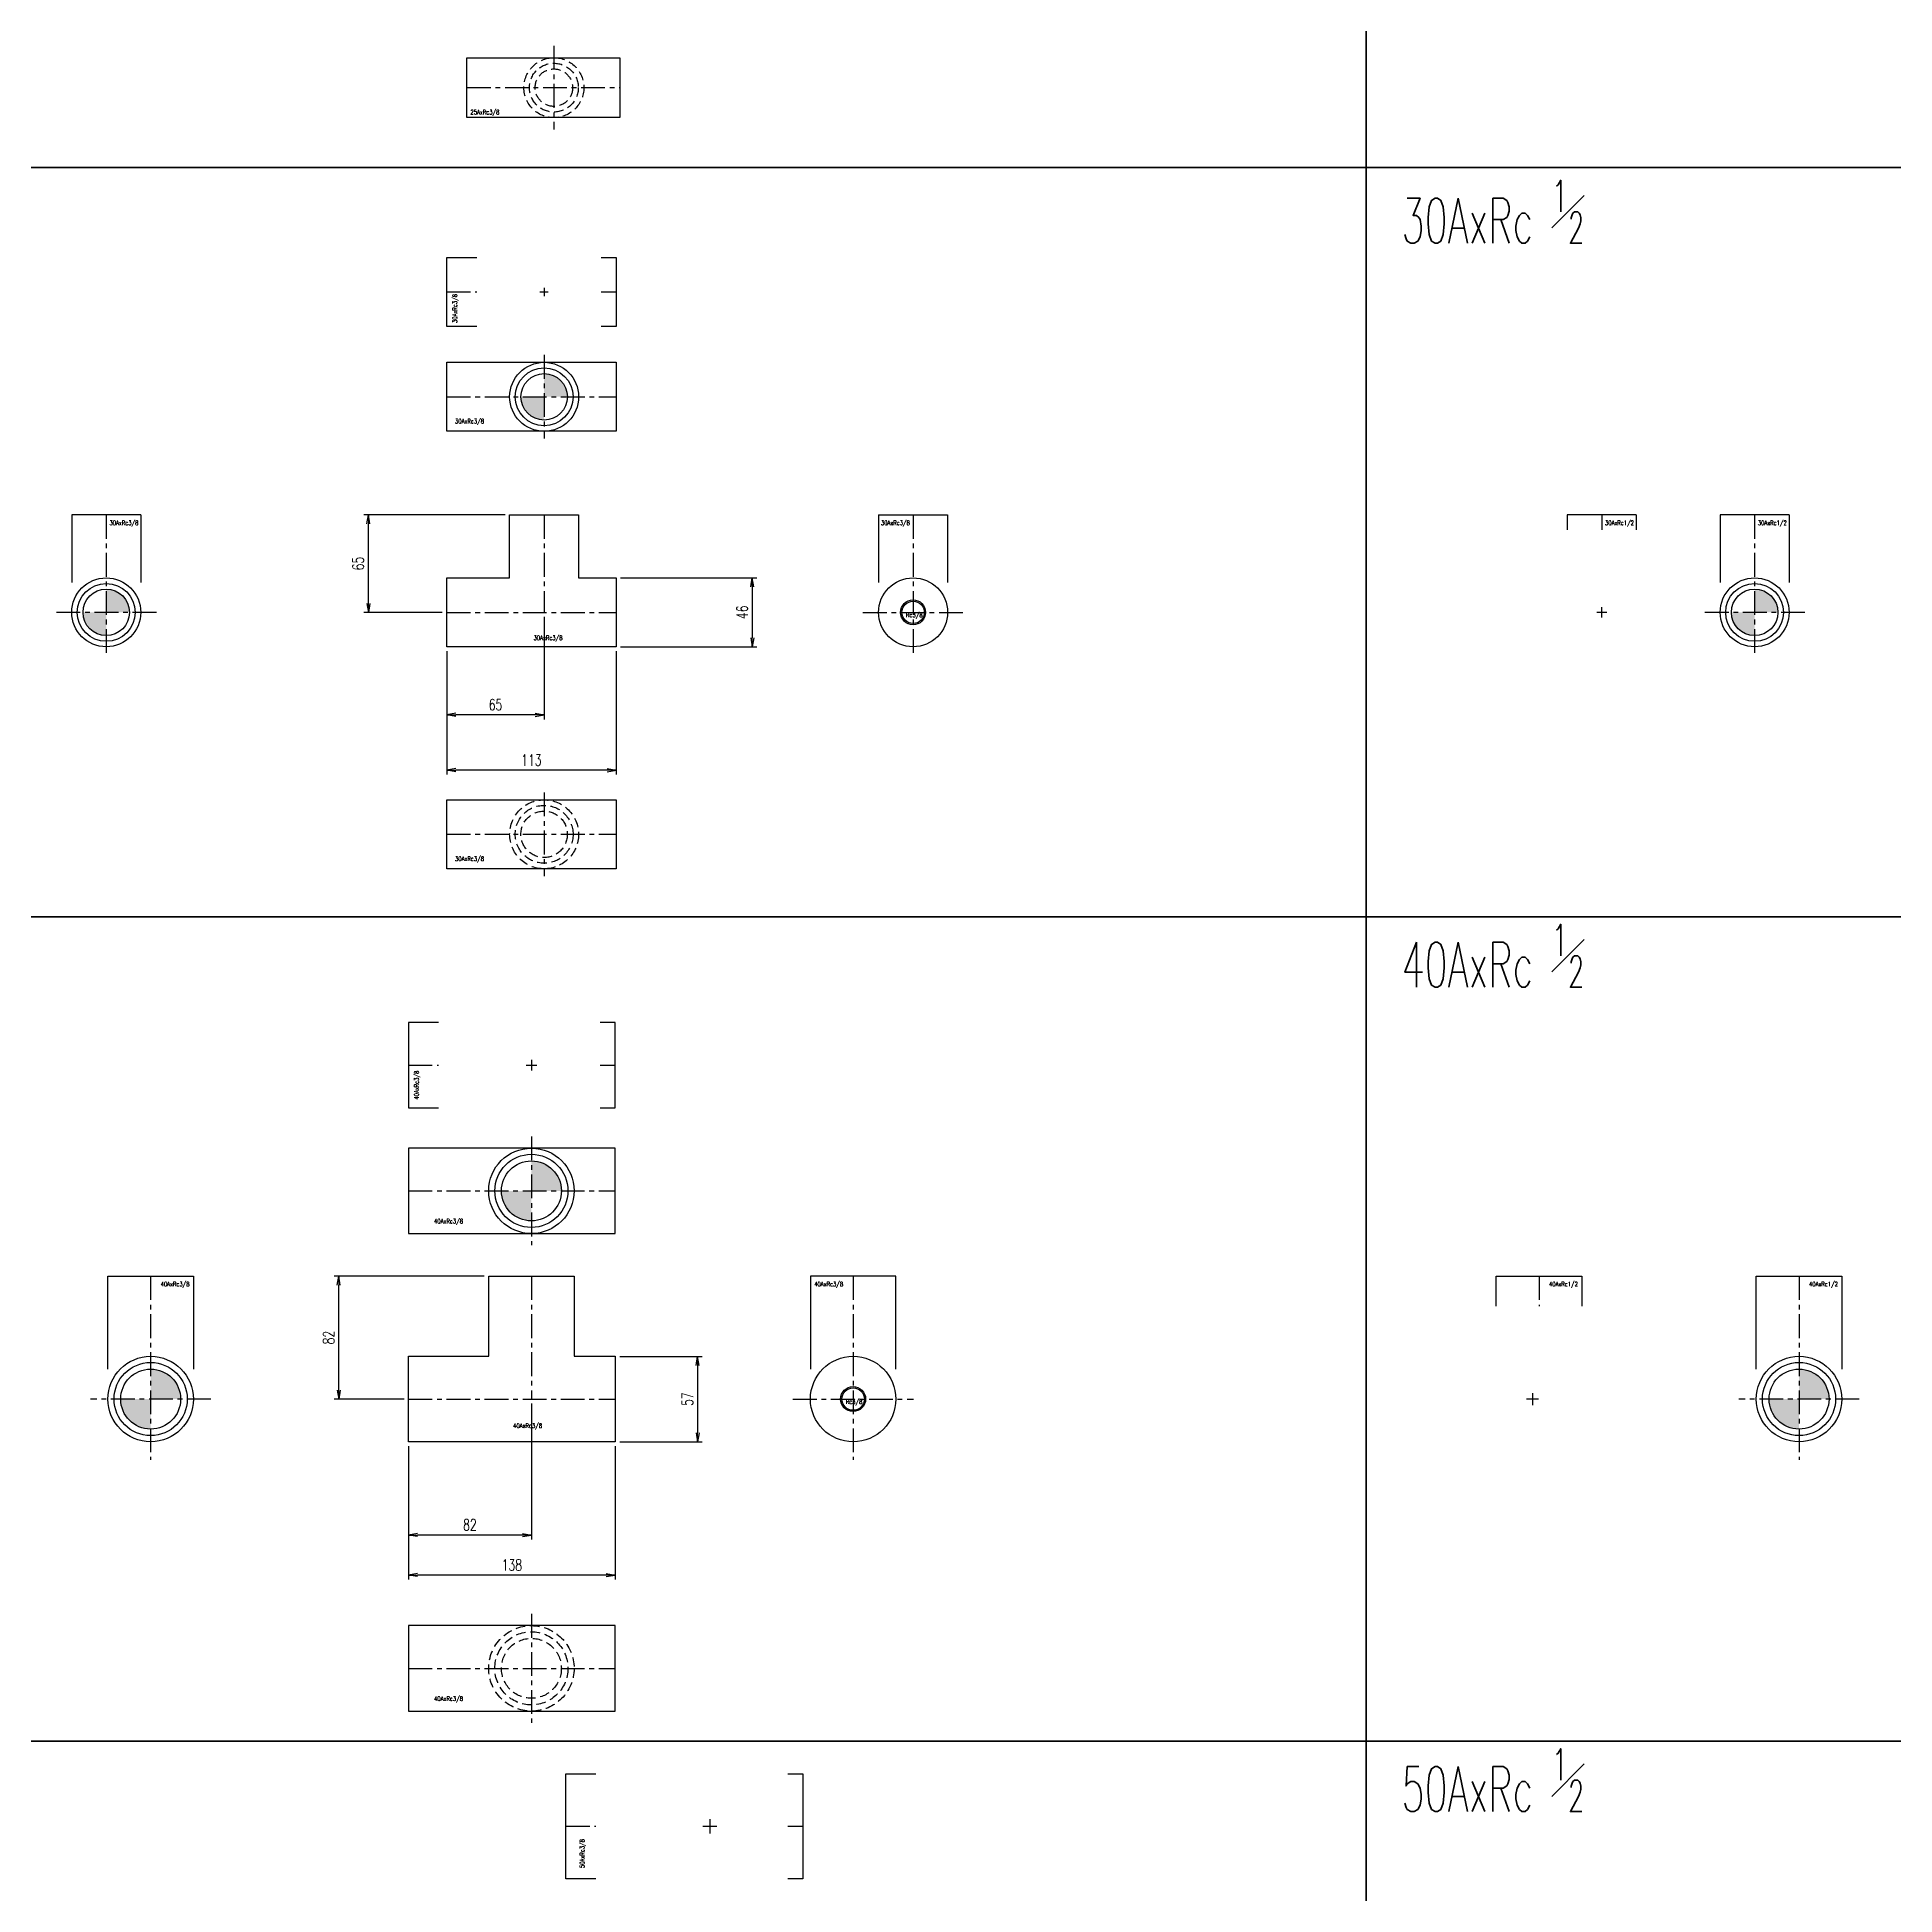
# Model space of a CAD drawing. Header units: millimetres. Extents: x 1711 to 90196, y -23291 to 8516.
# Drawn here: x 62978 to 64218, y -555 to 685 of the extents above; entities that cross this region are included whole.
import ezdxf
from ezdxf.enums import TextEntityAlignment as Align

# ---------------------------------------------------------------- set-up
doc = ezdxf.new("R2010")
doc.units = ezdxf.units.MM
doc.header["$PDMODE"] = 35
doc.linetypes.add('CENTER', pattern=[50.8, 31.75, -6.35, 6.35, -6.35])
doc.linetypes.add('HIDDEN', pattern=[9.525, 6.35, -3.175])
doc.layers.add('line', color=153, linetype='Continuous', lineweight=50)
for name, color, linetype in [('寸法', 2, 'Continuous'), ('配管-CVP', 4, 'Continuous'), ('＃配管（PVC)', 21, 'Continuous')]:
    doc.layers.add(name, color=color, linetype=linetype)
doc.styles.add('kpk', font='romans.shx', dxfattribs={"width": 0.7, "bigfont": 'extfont2.shx'})
doc.styles.get("Standard").update_dxf_attribs({"font": 'romans.shx', "bigfont": 'extfont.shx'})
doc.dimstyles.new('KPK-3', dxfattribs={"dimscale": 3, "dimtxt": 2.5, "dimasz": 2, "dimexe": 1, "dimexo": 1, "dimgap": 1, "dimtad": 3, "dimdec": 1, "dimdsep": 46, "dimtxsty": 'kpk', "dimblk": 'OPEN', "dimcen": 2.5, "dimclrd": 2, "dimclre": 2, "dimclrt": 4, "dimadec": 1, "dimazin": 2, "dimtfac": 1, "dimtdec": 1, "dimtmove": 0, "dimatfit": 2, "dimldrblk": 'OPEN', "dimfxl": 0, "dimlwd": -1, "dimlwe": -1, "dimarcsym": 0})

# ---------------------------------------------------------------- blocks, each defined once
blk = doc.blocks.new('A$Cb0ec0105')
at = {"layer": 'line'}
blk.add_line((10381.8, -100), (10381.8, -9662.3), dxfattribs=at)
for points in [[(0, -1010), (2414, -1010), (3514, -1010), (4614, -1010), (5714, -1010), (6814, -1010), (7914, -1010), (7974, -1010), (9074, -1010), (10174, -1010), (11274, -1010), (12374, -1010), (13681.8, -1010)], [(0, -1510), (2414, -1510), (3514, -1510), (4614, -1510), (5714, -1510), (6814, -1510), (7914, -1510), (7974, -1510), (9074, -1510), (10174, -1510), (11274, -1510), (12374, -1510), (13681.8, -1510)], [(0, -2060), (2414, -2060), (3514, -2060), (4614, -2060), (5714, -2060), (6814, -2060), (7914, -2060), (7974, -2060), (9074, -2060), (10174, -2060), (11274, -2060), (12374, -2060), (13681.8, -2060)]]:
    blk.add_lwpolyline(points, dxfattribs=at)
at = {"layer": 'line', "char_height": 30, "attachment_point": 4}
for s, insert in [('{\\W0.6;30AxRc \\H0.7x;\\S1#2;}', (10405.4, -1039.5)), ('{\\W0.6;40AxRc \\H0.7x;\\S1#2;}', (10405.4, -1535.9)), ('{\\W0.6;50AxRc \\H0.7x;\\S1#2;}', (10405.4, -2085.9))]:
    blk.add_mtext(s, dxfattribs=dict(at, insert=insert))
blk = doc.blocks.new('_Open')
at = {"color": 0, "linetype": 'ByBlock', "lineweight": -2}
for p, q in [((-1, 0.17), (0, 0)), ((-1, -0.17), (0, 0)), ((0, 0), (-1, 0))]:
    blk.add_line(p, q, dxfattribs=at)
blk = doc.blocks.new('*D2493')
at = {"layer": 'Defpoints', "color": 0, "transparency": 16777216}
for p in [(63251.2, 277.8), (63364.2, 277.8), (63251.2, 195.5)]:
    blk.add_point(p, dxfattribs=at)
at = {"layer": '寸法', "color": 2, "transparency": 16777216}
for p, q in [((63251.2, 274.8), (63251.2, 192.5)), ((63364.2, 274.8), (63364.2, 192.5)), ((63358.2, 195.5), (63257.2, 195.5))]:
    blk.add_line(p, q, dxfattribs=at)
at = {"layer": '寸法', "color": 2, "transparency": 16777216, "xscale": 6, "yscale": 6, "zscale": 6, "rotation": 180}
blk.add_blockref('_Open', (63251.2, 195.5), dxfattribs=at)
at = {"layer": '寸法', "color": 2, "transparency": 16777216, "xscale": 6, "yscale": 6, "zscale": 6}
blk.add_blockref('_Open', (63364.2, 195.5), dxfattribs=at)
at = {"layer": '寸法', "color": 4, "transparency": 16777216, "insert": (63307.7, 202.2), "char_height": 7.5, "attachment_point": 5, "style": 'kpk', "bg_fill": 3, "box_fill_scale": 1.1, "bg_fill_color": 256, "bg_fill_true_color": 13158600, "bg_fill_transparency": 0}
blk.add_mtext('113', dxfattribs=at)
blk = doc.blocks.new('*D2494')
at = {"layer": 'Defpoints', "color": 0, "transparency": 16777216}
for p in [(63316.2, 300.8), (63251.2, 277.8), (63251.2, 232.4)]:
    blk.add_point(p, dxfattribs=at)
at = {"layer": '寸法', "color": 2, "transparency": 16777216}
for p, q in [((63316.2, 297.8), (63316.2, 229.4)), ((63251.2, 274.8), (63251.2, 229.4)), ((63310.2, 232.4), (63257.2, 232.4))]:
    blk.add_line(p, q, dxfattribs=at)
at = {"layer": '寸法', "color": 2, "transparency": 16777216, "xscale": 6, "yscale": 6, "zscale": 6, "rotation": 180}
blk.add_blockref('_Open', (63251.2, 232.4), dxfattribs=at)
at = {"layer": '寸法', "color": 2, "transparency": 16777216, "xscale": 6, "yscale": 6, "zscale": 6}
blk.add_blockref('_Open', (63316.2, 232.4), dxfattribs=at)
at = {"layer": '寸法', "color": 4, "transparency": 16777216, "insert": (63283.7, 239.2), "char_height": 7.5, "attachment_point": 5, "style": 'kpk', "bg_fill": 3, "box_fill_scale": 1.1, "bg_fill_color": 256, "bg_fill_true_color": 13158600, "bg_fill_transparency": 0}
blk.add_mtext('65', dxfattribs=at)
blk = doc.blocks.new('*D2495')
at = {"layer": 'Defpoints', "color": 0, "transparency": 16777216}
for p in [(63198.9, 365.8), (63293.2, 365.8), (63251.2, 300.8)]:
    blk.add_point(p, dxfattribs=at)
at = {"layer": '寸法', "color": 2, "transparency": 16777216}
for p, q in [((63290.2, 365.8), (63195.9, 365.8)), ((63198.9, 306.8), (63198.9, 359.8)), ((63248.2, 300.8), (63195.9, 300.8))]:
    blk.add_line(p, q, dxfattribs=at)
at = {"layer": '寸法', "color": 2, "transparency": 16777216, "xscale": 6, "yscale": 6, "zscale": 6}
for p, rotation in [((63198.9, 365.8), 90), ((63198.9, 300.8), 270)]:
    blk.add_blockref('_Open', p, dxfattribs=dict(at, rotation=rotation))
at = {"layer": '寸法', "color": 4, "transparency": 16777216, "insert": (63192.1, 333.3), "char_height": 7.5, "attachment_point": 5, "rotation": 90, "style": 'kpk', "bg_fill": 3, "box_fill_scale": 1.1, "bg_fill_color": 256, "bg_fill_true_color": 13158600, "bg_fill_transparency": 0}
blk.add_mtext('65', dxfattribs=at)
blk = doc.blocks.new('*D2496')
at = {"layer": 'Defpoints', "color": 0, "transparency": 16777216}
for p in [(63364.2, 323.8), (63364.2, 277.8), (63455.1, 277.8)]:
    blk.add_point(p, dxfattribs=at)
at = {"layer": '寸法', "color": 2, "transparency": 16777216}
for p, q in [((63367.2, 323.8), (63458.1, 323.8)), ((63455.1, 317.8), (63455.1, 283.8)), ((63367.2, 277.8), (63458.1, 277.8))]:
    blk.add_line(p, q, dxfattribs=at)
at = {"layer": '寸法', "color": 2, "transparency": 16777216, "xscale": 6, "yscale": 6, "zscale": 6}
for p, rotation in [((63455.1, 323.8), 90), ((63455.1, 277.8), 270)]:
    blk.add_blockref('_Open', p, dxfattribs=dict(at, rotation=rotation))
at = {"layer": '寸法', "color": 4, "transparency": 16777216, "insert": (63448.4, 300.8), "char_height": 7.5, "attachment_point": 5, "rotation": 90, "style": 'kpk', "bg_fill": 3, "box_fill_scale": 1.1, "bg_fill_color": 256, "bg_fill_true_color": 13158600, "bg_fill_transparency": 0}
blk.add_mtext('46', dxfattribs=at)
blk = doc.blocks.new('*D2497')
at = {"layer": 'Defpoints', "color": 0, "transparency": 16777216}
for p in [(63179.1, -142.1), (63279.2, -142.1), (63225.7, -224.1)]:
    blk.add_point(p, dxfattribs=at)
at = {"layer": '寸法', "color": 2, "transparency": 16777216}
for p, q in [((63276.2, -142.1), (63176.1, -142.1)), ((63179.1, -218.1), (63179.1, -148.1)), ((63222.7, -224.1), (63176.1, -224.1))]:
    blk.add_line(p, q, dxfattribs=at)
at = {"layer": '寸法', "color": 2, "transparency": 16777216, "xscale": 6, "yscale": 6, "zscale": 6}
for p, rotation in [((63179.1, -142.1), 90), ((63179.1, -224.1), 270)]:
    blk.add_blockref('_Open', p, dxfattribs=dict(at, rotation=rotation))
at = {"layer": '寸法', "color": 4, "transparency": 16777216, "insert": (63172.4, -183.1), "char_height": 7.5, "attachment_point": 5, "rotation": 90, "style": 'kpk', "bg_fill": 3, "box_fill_scale": 1.1, "bg_fill_color": 256, "bg_fill_true_color": 13158600, "bg_fill_transparency": 0}
blk.add_mtext('82', dxfattribs=at)
blk = doc.blocks.new('*D2498')
at = {"layer": 'Defpoints', "color": 0, "transparency": 16777216}
for p in [(63307.7, -224.1), (63225.7, -252.6), (63225.7, -314.8)]:
    blk.add_point(p, dxfattribs=at)
at = {"layer": '寸法', "color": 2, "transparency": 16777216}
for p, q in [((63307.7, -227.1), (63307.7, -317.8)), ((63225.7, -255.6), (63225.7, -317.8)), ((63301.7, -314.8), (63231.7, -314.8))]:
    blk.add_line(p, q, dxfattribs=at)
at = {"layer": '寸法', "color": 2, "transparency": 16777216, "xscale": 6, "yscale": 6, "zscale": 6, "rotation": 180}
blk.add_blockref('_Open', (63225.7, -314.8), dxfattribs=at)
at = {"layer": '寸法', "color": 2, "transparency": 16777216, "xscale": 6, "yscale": 6, "zscale": 6}
blk.add_blockref('_Open', (63307.7, -314.8), dxfattribs=at)
at = {"layer": '寸法', "color": 4, "transparency": 16777216, "insert": (63266.7, -308), "char_height": 7.5, "attachment_point": 5, "style": 'kpk', "bg_fill": 3, "box_fill_scale": 1.1, "bg_fill_color": 256, "bg_fill_true_color": 13158600, "bg_fill_transparency": 0}
blk.add_mtext('82', dxfattribs=at)
blk = doc.blocks.new('*D2499')
at = {"layer": 'Defpoints', "color": 0, "transparency": 16777216}
for p in [(63225.7, -252.6), (63363.7, -252.6), (63225.7, -341.5)]:
    blk.add_point(p, dxfattribs=at)
at = {"layer": '寸法', "color": 2, "transparency": 16777216}
for p, q in [((63225.7, -255.6), (63225.7, -344.5)), ((63363.7, -255.6), (63363.7, -344.5)), ((63357.7, -341.5), (63231.7, -341.5))]:
    blk.add_line(p, q, dxfattribs=at)
at = {"layer": '寸法', "color": 2, "transparency": 16777216, "xscale": 6, "yscale": 6, "zscale": 6, "rotation": 180}
blk.add_blockref('_Open', (63225.7, -341.5), dxfattribs=at)
at = {"layer": '寸法', "color": 2, "transparency": 16777216, "xscale": 6, "yscale": 6, "zscale": 6}
blk.add_blockref('_Open', (63363.7, -341.5), dxfattribs=at)
at = {"layer": '寸法', "color": 4, "transparency": 16777216, "insert": (63294.7, -334.8), "char_height": 7.5, "attachment_point": 5, "style": 'kpk', "bg_fill": 3, "box_fill_scale": 1.1, "bg_fill_color": 256, "bg_fill_true_color": 13158600, "bg_fill_transparency": 0}
blk.add_mtext('138', dxfattribs=at)
blk = doc.blocks.new('*D2500')
at = {"layer": 'Defpoints', "color": 0, "transparency": 16777216}
for p in [(63363.7, -195.6), (63363.7, -252.6), (63418.6, -252.6)]:
    blk.add_point(p, dxfattribs=at)
at = {"layer": '寸法', "color": 2, "transparency": 16777216}
for p, q in [((63366.7, -195.6), (63421.6, -195.6)), ((63418.6, -201.6), (63418.6, -246.6)), ((63366.7, -252.6), (63421.6, -252.6))]:
    blk.add_line(p, q, dxfattribs=at)
at = {"layer": '寸法', "color": 2, "transparency": 16777216, "xscale": 6, "yscale": 6, "zscale": 6}
for p, rotation in [((63418.6, -195.6), 90), ((63418.6, -252.6), 270)]:
    blk.add_blockref('_Open', p, dxfattribs=dict(at, rotation=rotation))
at = {"layer": '寸法', "color": 4, "transparency": 16777216, "insert": (63411.9, -224.1), "char_height": 7.5, "attachment_point": 5, "rotation": 90, "style": 'kpk', "bg_fill": 3, "box_fill_scale": 1.1, "bg_fill_color": 256, "bg_fill_true_color": 13158600, "bg_fill_transparency": 0}
blk.add_mtext('57', dxfattribs=at)
blk = doc.blocks.new('25AxRc3／8-ねじ付BT『L型』-下面')
at = {"layer": '＃配管（PVC)', "color": 2, "linetype": 'CENTER', "ltscale": 0.5}
for p, q in [((0, 27.9), (0, -27.9)), ((-58, 0), (44, 0))]:
    blk.add_line(p, q, dxfattribs=at)
at = {"layer": '＃配管（PVC)', "color": 0, "linetype": 'ByBlock'}
blk.add_lwpolyline([(-58, 20), (44, 20), (44, -20), (-58, -20)], close=True, dxfattribs=at)
at = {"layer": '＃配管（PVC)', "color": 252, "linetype": 'HIDDEN'}
for radius in [20, 16.3, 12.5]:
    blk.add_circle((0, 0), radius, dxfattribs=at)
at = {"layer": 'Defpoints', "color": 6, "style": 'kpk', "width": 0.7}
blk.add_text('25AxRc3/8', height=3, dxfattribs=at).set_placement((-46, -14.8), align=Align.TOP_CENTER)
blk = doc.blocks.new('30AxRc3／8-ねじ付BT『L型』-側面(Rc3／8)')
at = {"layer": '＃配管（PVC)', "color": 0, "linetype": 'ByBlock'}
for p, q in [((-23, 65), (23, 65)), ((-23, 65), (-23, 20)), ((23, 65), (23, 20))]:
    blk.add_line(p, q, dxfattribs=at)
at = {"layer": '＃配管（PVC)', "color": 2, "linetype": 'CENTER', "ltscale": 0.5}
for p, q in [((0, 65), (0, -29.6)), ((-33.5, 0), (33.5, 0))]:
    blk.add_line(p, q, dxfattribs=at)
at = {"layer": '＃配管（PVC)', "color": 0, "linetype": 'ByBlock'}
for radius in [23, 7.48]:
    blk.add_circle((0, 0), radius, dxfattribs=at)
at = {"layer": '＃配管（PVC)', "color": 42, "linetype": 'ByBlock'}
blk.add_circle((0, 0), 8.33, dxfattribs=at)
at = {"layer": 'Defpoints', "color": 6, "style": 'kpk', "width": 0.7}
for s, p in [('30AxRc3/8', (-11.8, 61.2)), ('Rc3/8 ', (1.7, -0.3))]:
    blk.add_text(s, height=3, dxfattribs=at).set_placement(p, align=Align.TOP_CENTER)
blk = doc.blocks.new('30AxRc3／8-ねじ付BT『L型』-正面')
at = {"layer": '＃配管（PVC)', "color": 2, "linetype": 'CENTER', "ltscale": 0.5}
for p, q in [((0, 65), (0, 0)), ((-65, 0), (48, 0))]:
    blk.add_line(p, q, dxfattribs=at)
at = {"layer": '＃配管（PVC)', "color": 0, "linetype": 'ByBlock'}
blk.add_lwpolyline([(-23, 65), (23, 65), (23, 23), (48, 23), (48, -23), (-65, -23), (-65, 23), (-23, 23)], close=True, dxfattribs=at)
at = {"layer": 'Defpoints', "color": 6, "style": 'kpk', "width": 0.7}
blk.add_text('30AxRc3/8', height=3, dxfattribs=at).set_placement((2.6, -15.5), align=Align.TOP_CENTER)
blk = doc.blocks.new('30AxRc3／8-ねじ付BT『L型』-上面')
at = {"layer": '＃配管（PVC)', "linetype": 'ByBlock'}
h = blk.add_hatch(color=252, dxfattribs=at)
h.dxf.hatch_style = 1
h.paths.add_polyline_path([(15.5, 0, 0.414214), (0, 15.5), (0, 0)])
h.paths.add_polyline_path([(0, -15.5), (0, 0), (-15.5, 0, 0.414214)])
at = {"layer": '＃配管（PVC)', "color": 2, "linetype": 'CENTER', "ltscale": 0.5}
for p, q in [((0, 27.9), (0, -27.9)), ((-65, 0), (48, 0))]:
    blk.add_line(p, q, dxfattribs=at)
at = {"layer": '＃配管（PVC)', "color": 0, "linetype": 'ByBlock'}
blk.add_lwpolyline([(-65, 23), (48, 23), (48, -23), (-65, -23)], close=True, dxfattribs=at)
for radius in [23, 19.3, 15.5]:
    blk.add_circle((0, 0), radius, dxfattribs=at)
at = {"layer": 'Defpoints', "color": 6, "style": 'kpk', "width": 0.7}
blk.add_text('30AxRc3/8', height=3, dxfattribs=at).set_placement((-49.8, -14.8), align=Align.TOP_CENTER)
blk = doc.blocks.new('30AxRc3／8-ねじ付BT『L型』-下面')
at = {"layer": '＃配管（PVC)', "color": 2, "linetype": 'CENTER', "ltscale": 0.5}
for p, q in [((0, 27.9), (0, -27.9)), ((-65, 0), (48, 0))]:
    blk.add_line(p, q, dxfattribs=at)
at = {"layer": '＃配管（PVC)', "color": 0, "linetype": 'ByBlock'}
blk.add_lwpolyline([(-65, 23), (48, 23), (48, -23), (-65, -23)], close=True, dxfattribs=at)
at = {"layer": '＃配管（PVC)', "color": 252, "linetype": 'HIDDEN'}
for radius in [23, 19.3, 15.5]:
    blk.add_circle((0, 0), radius, dxfattribs=at)
at = {"layer": 'Defpoints', "color": 6, "style": 'kpk', "width": 0.7}
blk.add_text('30AxRc3/8', height=3, dxfattribs=at).set_placement((-49.8, -14.8), align=Align.TOP_CENTER)
blk = doc.blocks.new('30AxRc3／8-ねじ付BT『L型』-半(30A)')
at = {"layer": '＃配管（PVC)', "linetype": 'ByBlock'}
h = blk.add_hatch(color=252, dxfattribs=at)
h.dxf.hatch_style = 1
h.paths.add_polyline_path([(0, 15.5), (0, 0), (15.5, 0, 0.414214)])
h.paths.add_polyline_path([(0, 0), (-15.5, 0, 0.414214), (0, -15.5)])
at = {"layer": '＃配管（PVC)', "color": 0, "linetype": 'ByBlock'}
for p, q in [((-23, 65), (-23, 20)), ((23, 65), (-23, 65)), ((23, 65), (23, 20))]:
    blk.add_line(p, q, dxfattribs=at)
at = {"layer": '＃配管（PVC)', "color": 2, "linetype": 'CENTER', "ltscale": 0.5}
for p, q in [((0, 65), (0, -29.6)), ((33.5, 0), (-33.5, 0))]:
    blk.add_line(p, q, dxfattribs=at)
at = {"layer": '＃配管（PVC)', "color": 0, "linetype": 'ByBlock'}
for radius in [23, 19.3, 15.5]:
    blk.add_circle((0, 0), radius, dxfattribs=at)
at = {"layer": 'Defpoints', "color": 6, "style": 'kpk', "width": 0.7}
blk.add_text('30AxRc3/8', height=3, dxfattribs=at).set_placement((11.8, 61.2), align=Align.TOP_CENTER)
blk = doc.blocks.new('30AxRc3／8-ねじ付BT『L型』-半(上下)')
at = {"layer": '＃配管（PVC)', "color": 2, "linetype": 'CENTER', "ltscale": 0.5}
for p, q in [((-65, 0), (-45, 0)), ((-2.8, 0), (2.8, 0)), ((0, 2.8), (0, -2.8)), ((38, 0), (48, 0))]:
    blk.add_line(p, q, dxfattribs=at)
at = {"layer": '＃配管（PVC)', "color": 0, "linetype": 'ByBlock'}
for points in [[(-45, -23), (-65, -23), (-65, 23), (-45, 23)], [(38, 23), (48, 23), (48, -23), (38, -23)]]:
    blk.add_lwpolyline(points, dxfattribs=at)
at = {"layer": 'Defpoints', "color": 6, "style": 'kpk', "width": 0.7}
blk.add_text('30AxRc3/8', height=3, rotation=90, dxfattribs=at).set_placement((-61.1, -11.1), align=Align.TOP_CENTER)
blk = doc.blocks.new('40AxRc3／8-ねじ付BT『L型』-上面')
at = {"layer": '＃配管（PVC)', "linetype": 'ByBlock'}
h = blk.add_hatch(color=252, dxfattribs=at)
h.dxf.hatch_style = 1
h.paths.add_polyline_path([(20, 0, 0.414214), (0, 20), (0, 0)])
h.paths.add_polyline_path([(-20, 0, 0.414214), (0, -20), (0, 0)])
at = {"layer": '＃配管（PVC)', "color": 2, "linetype": 'CENTER', "ltscale": 0.5}
for p, q in [((0, 36.3), (0, -36.3)), ((-82, 0), (56, 0))]:
    blk.add_line(p, q, dxfattribs=at)
at = {"layer": '＃配管（PVC)', "color": 0, "linetype": 'ByBlock'}
blk.add_lwpolyline([(56, 28.5), (-82, 28.5), (-82, -28.5), (56, -28.5)], close=True, dxfattribs=at)
for radius in [28.5, 24.4, 20]:
    blk.add_circle((0, 0), radius, dxfattribs=at)
at = {"layer": 'Defpoints', "color": 6, "style": 'kpk', "width": 0.7}
blk.add_text('40AxRc3/8', height=3, dxfattribs=at).set_placement((-55.3, -18.7), align=Align.TOP_CENTER)
blk = doc.blocks.new('40AxRc3／8-ねじ付BT『L型』-正面')
at = {"layer": '＃配管（PVC)', "color": 2, "linetype": 'CENTER', "ltscale": 0.5}
for p, q in [((0, 82), (0, 0)), ((-82, 0), (56, 0))]:
    blk.add_line(p, q, dxfattribs=at)
at = {"layer": '＃配管（PVC)', "color": 0, "linetype": 'ByBlock'}
blk.add_lwpolyline([(-82, -28.5), (-82, 28.5), (-28.5, 28.5), (-28.5, 82), (28.5, 82), (28.5, 28.5), (56, 28.5), (56, -28.5)], close=True, dxfattribs=at)
at = {"layer": 'Defpoints', "color": 6, "style": 'kpk', "width": 0.7}
blk.add_text('40AxRc3/8', height=3, dxfattribs=at).set_placement((-2.5, -16.3), align=Align.TOP_CENTER)
blk = doc.blocks.new('40AxRc3／8-ねじ付BT『L型』-下面')
at = {"layer": '＃配管（PVC)', "color": 2, "linetype": 'CENTER', "ltscale": 0.5}
for p, q in [((0, 36.3), (0, -36.3)), ((-82, 0), (56, 0))]:
    blk.add_line(p, q, dxfattribs=at)
at = {"layer": '＃配管（PVC)', "color": 0, "linetype": 'ByBlock'}
blk.add_lwpolyline([(56, 28.5), (-82, 28.5), (-82, -28.5), (56, -28.5)], close=True, dxfattribs=at)
at = {"layer": '＃配管（PVC)', "color": 252, "linetype": 'HIDDEN'}
for radius in [28.5, 24.4, 20]:
    blk.add_circle((0, 0), radius, dxfattribs=at)
at = {"layer": 'Defpoints', "color": 6, "style": 'kpk', "width": 0.7}
blk.add_text('40AxRc3/8', height=3, dxfattribs=at).set_placement((-55.3, -18.7), align=Align.TOP_CENTER)
blk = doc.blocks.new('40AxRc3／8-ねじ付BT『L型』-側面(Rc3／8)')
at = {"layer": '＃配管（PVC)', "color": 2, "linetype": 'CENTER', "ltscale": 0.5}
for p, q in [((0, 82), (0, -40.6)), ((-40.2, 0), (40.2, 0))]:
    blk.add_line(p, q, dxfattribs=at)
at = {"layer": '＃配管（PVC)', "color": 0, "linetype": 'ByBlock'}
blk.add_lwpolyline([(28.5, 20), (28.5, 82), (-28.5, 82), (-28.5, 20)], dxfattribs=at)
for radius in [28.5, 7.48]:
    blk.add_circle((0, 0), radius, dxfattribs=at)
at = {"layer": '＃配管（PVC)', "color": 42, "linetype": 'ByBlock'}
blk.add_circle((0, 0), 8.33, dxfattribs=at)
at = {"layer": 'Defpoints', "color": 6, "style": 'kpk', "width": 0.7}
for s, p in [('40AxRc3/8', (-16.3, 78.2)), ('Rc3/8 ', (1.5, -0.3))]:
    blk.add_text(s, height=3, dxfattribs=at).set_placement(p, align=Align.TOP_CENTER)
blk = doc.blocks.new('40AxRc3／8-ねじ付BT『L型』-半(40A)')
at = {"layer": '＃配管（PVC)', "linetype": 'ByBlock'}
h = blk.add_hatch(color=252, dxfattribs=at)
h.dxf.hatch_style = 1
h.paths.add_polyline_path([(0, 20), (0, 0), (20, 0, 0.414214)])
h.paths.add_polyline_path([(0, 0), (-20, 0, 0.414214), (0, -20)])
at = {"layer": '＃配管（PVC)', "color": 2, "linetype": 'CENTER', "ltscale": 0.5}
for p, q in [((0, 82), (0, -40.6)), ((40.2, 0), (-40.2, 0))]:
    blk.add_line(p, q, dxfattribs=at)
at = {"layer": '＃配管（PVC)', "color": 0, "linetype": 'ByBlock'}
blk.add_lwpolyline([(-28.5, 20), (-28.5, 82), (28.5, 82), (28.5, 20)], dxfattribs=at)
for radius in [28.5, 24.4, 20]:
    blk.add_circle((0, 0), radius, dxfattribs=at)
at = {"layer": 'Defpoints', "color": 6, "style": 'kpk', "width": 0.7}
blk.add_text('40AxRc3/8', height=3, dxfattribs=at).set_placement((16.3, 78.2), align=Align.TOP_CENTER)
blk = doc.blocks.new('40AxRc3／8-ねじ付BT『L型』-半(上下)')
at = {"layer": '＃配管（PVC)', "color": 2, "linetype": 'CENTER', "ltscale": 0.5}
for p, q in [((-82, 0), (-62, 0)), ((-3.6, 0), (3.6, 0)), ((0, 3.6), (0, -3.6)), ((46, 0), (56, 0))]:
    blk.add_line(p, q, dxfattribs=at)
at = {"layer": '＃配管（PVC)', "color": 0, "linetype": 'ByBlock'}
for points in [[(-62, 28.5), (-82, 28.5), (-82, -28.5), (-62, -28.5)], [(46, -28.5), (56, -28.5), (56, 28.5), (46, 28.5)]]:
    blk.add_lwpolyline(points, dxfattribs=at)
at = {"layer": 'Defpoints', "color": 6, "style": 'kpk', "width": 0.7}
blk.add_text('40AxRc3/8', height=3, rotation=90, dxfattribs=at).set_placement((-78.2, -13.3), align=Align.TOP_CENTER)
blk = doc.blocks.new('50AxRc3／8-ねじ付BT『L型』-半(上下)')
at = {"layer": '＃配管（PVC)', "color": 2, "linetype": 'CENTER', "ltscale": 0.5}
for p, q in [((-96, 0), (-76, 0)), ((-4.7, 0), (4.7, 0)), ((0, 4.7), (0, -4.7)), ((52, 0), (62, 0))]:
    blk.add_line(p, q, dxfattribs=at)
at = {"layer": '＃配管（PVC)', "color": 0, "linetype": 'ByBlock'}
for points in [[(-76, -35), (-96, -35), (-96, 35), (-76, 35)], [(52, 35), (62, 35), (62, -35), (52, -35)]]:
    blk.add_lwpolyline(points, dxfattribs=at)
at = {"layer": 'Defpoints', "color": 6, "style": 'kpk', "width": 0.7}
blk.add_text('50AxRc3/8', height=3, rotation=90, dxfattribs=at).set_placement((-86.7, -18.2), align=Align.TOP_CENTER)
blk = doc.blocks.new('30AxRc1／2-ねじ付BT『L型』-側面(30A)')
at = {"layer": '＃配管（PVC)', "linetype": 'ByBlock'}
h = blk.add_hatch(color=252, dxfattribs=at)
h.dxf.hatch_style = 1
h.paths.add_polyline_path([(0, 15.5), (0, 0), (15.5, 0, 0.414214)])
h.paths.add_polyline_path([(0, 0), (-15.5, 0, 0.414214), (0, -15.5)])
at = {"layer": '＃配管（PVC)', "color": 0, "linetype": 'ByBlock'}
for p, q in [((-23, 65), (-23, 20)), ((23, 65), (-23, 65)), ((23, 65), (23, 20))]:
    blk.add_line(p, q, dxfattribs=at)
at = {"layer": '＃配管（PVC)', "color": 2, "linetype": 'CENTER', "ltscale": 0.5}
for p, q in [((0, 65), (0, -29.6)), ((33.5, 0), (-33.5, 0))]:
    blk.add_line(p, q, dxfattribs=at)
at = {"layer": '＃配管（PVC)', "color": 0, "linetype": 'ByBlock'}
for radius in [23, 19.3, 15.5]:
    blk.add_circle((0, 0), radius, dxfattribs=at)
at = {"layer": 'Defpoints', "color": 6, "style": 'kpk', "width": 0.7}
blk.add_text('30AxRc1/2', height=3, dxfattribs=at).set_placement((11.8, 61.2), align=Align.TOP_CENTER)
blk = doc.blocks.new('30AxRc1／2-ねじ付BT『L型』-半(側面)')
at = {"layer": '＃配管（PVC)', "color": 0, "linetype": 'ByBlock'}
for p, q in [((-23, 65), (-23, 55)), ((23, 65), (-23, 65)), ((23, 65), (23, 55))]:
    blk.add_line(p, q, dxfattribs=at)
at = {"layer": '＃配管（PVC)', "color": 2, "linetype": 'CENTER', "ltscale": 0.5}
for p, q in [((0, 65), (0, 55)), ((3.4, 0), (-3.4, 0)), ((0, -3.4), (0, 3.4))]:
    blk.add_line(p, q, dxfattribs=at)
at = {"layer": 'Defpoints', "color": 6, "style": 'kpk', "width": 0.7}
blk.add_text('30AxRc1/2', height=3, dxfattribs=at).set_placement((11.8, 61.2), align=Align.TOP_CENTER)
blk = doc.blocks.new('40AxRc1／2-ねじ付BT『L型』-側面(40A)')
at = {"layer": '＃配管（PVC)', "linetype": 'ByBlock'}
h = blk.add_hatch(color=252, dxfattribs=at)
h.dxf.hatch_style = 1
h.paths.add_polyline_path([(0, 20), (0, 0), (20, 0, 0.414214)])
h.paths.add_polyline_path([(0, 0), (-20, 0, 0.414214), (0, -20)])
at = {"layer": '＃配管（PVC)', "color": 2, "linetype": 'CENTER', "ltscale": 0.5}
for p, q in [((0, 82), (0, -40.6)), ((40.2, 0), (-40.2, 0))]:
    blk.add_line(p, q, dxfattribs=at)
at = {"layer": '＃配管（PVC)', "color": 0, "linetype": 'ByBlock'}
blk.add_lwpolyline([(-28.5, 20), (-28.5, 82), (28.5, 82), (28.5, 20)], dxfattribs=at)
for radius in [28.5, 24.4, 20]:
    blk.add_circle((0, 0), radius, dxfattribs=at)
at = {"layer": 'Defpoints', "color": 6, "style": 'kpk', "width": 0.7}
blk.add_text('40AxRc1/2', height=3, dxfattribs=at).set_placement((16.3, 78.2), align=Align.TOP_CENTER)
blk = doc.blocks.new('40AxRc1／2-ねじ付BT『L型』-半(側面)')
at = {"layer": '＃配管（PVC)', "color": 2, "linetype": 'CENTER', "ltscale": 0.5}
for p, q in [((4.3, 82), (4.3, 62)), ((4, 0), (-4, 0)), ((0, 4), (0, -4))]:
    blk.add_line(p, q, dxfattribs=at)
at = {"layer": '＃配管（PVC)', "color": 0, "linetype": 'ByBlock'}
blk.add_lwpolyline([(-24.2, 62), (-24.2, 82), (32.8, 82), (32.8, 62)], dxfattribs=at)
at = {"layer": 'Defpoints', "color": 6, "style": 'kpk', "width": 0.7}
blk.add_text('40AxRc1/2', height=3, dxfattribs=at).set_placement((20.6, 78.2), align=Align.TOP_CENTER)

msp = doc.modelspace()

# ---------------------------------------------------------------- block references
at = {"layer": 'line'}
msp.add_blockref('A$Cb0ec0105', (53482.959, 1607.5677), dxfattribs=at)
at = {"layer": '配管-CVP', "linetype": 'ByBlock'}
for name, p in [('25AxRc3／8-ねじ付BT『L型』-下面', (63322.7039, 650.8499)), ('30AxRc3／8-ねじ付BT『L型』-半(上下)', (63316.2039, 514.5929)), ('30AxRc3／8-ねじ付BT『L型』-上面', (63316.2039, 444.6033)), ('30AxRc3／8-ねじ付BT『L型』-半(30A)', (63023.9924, 300.7909)), ('30AxRc3／8-ねじ付BT『L型』-側面(Rc3／8)', (63562.4154, 300.7909)), ('30AxRc1／2-ねじ付BT『L型』-半(側面)', (64021.991, 300.7909)), ('30AxRc1／2-ねじ付BT『L型』-側面(30A)', (64123.9924, 300.7909)), ('30AxRc3／8-ねじ付BT『L型』-下面', (63316.2039, 152.7034)), ('40AxRc3／8-ねじ付BT『L型』-半(上下)', (63307.7039, -1.3777)), ('40AxRc3／8-ねじ付BT『L型』-上面', (63307.7039, -85.1821)), ('40AxRc3／8-ねじ付BT『L型』-半(40A)', (63053.6256, -224.0732)), ('40AxRc3／8-ねじ付BT『L型』-側面(Rc3／8)', (63522.4077, -224.0732)), ('40AxRc1／2-ねじ付BT『L型』-半(側面)', (63975.8004, -224.0732)), ('40AxRc1／2-ねじ付BT『L型』-側面(40A)', (64153.6256, -224.0732)), ('40AxRc3／8-ねじ付BT『L型』-下面', (63307.7039, -403.7424)), ('50AxRc3／8-ねじ付BT『L型』-半(上下)', (63426.7532, -509.1264))]:
    msp.add_blockref(name, p, dxfattribs=at)

# ---------------------------------------------------------------- next in the draw order: dimensions: what is measured, and where the dimension line sits
at = {"layer": '寸法'}
dim = msp.add_linear_dim(base=(63251.2039, 195.4648), p1=(63364.2039, 277.7909), p2=(63251.2039, 277.7909), dimstyle='KPK-3', dxfattribs=at)
dim.commit()
dim.dimension.update_dxf_attribs({"geometry": '*D2493', "text_midpoint": (63307.7039, 202.2148)})
dim = msp.add_linear_dim(base=(63179.1291, -142.0732), p1=(63225.7039, -224.0732), p2=(63279.2039, -142.0732), angle=90, dimstyle='KPK-3', dxfattribs=at)
dim.commit()
dim.dimension.update_dxf_attribs({"geometry": '*D2497', "text_midpoint": (63172.3791, -183.0732)})

# ---------------------------------------------------------------- next in the draw order: dimensions: what is measured, and where the dimension line sits
dim = msp.add_linear_dim(base=(63455.1063, 277.7909), p1=(63364.2039, 323.7909), p2=(63364.2039, 277.7909), angle=90, dimstyle='KPK-3', dxfattribs=at)
dim.commit()
dim.dimension.update_dxf_attribs({"geometry": '*D2496', "text_midpoint": (63448.3563, 300.7909)})
for base, p1, p2, picture, middle in [((63251.2039, 232.4241), (63316.2039, 300.7909), (63251.2039, 277.7909), '*D2494', (63283.7039, 239.1741)), ((63225.7039, -314.7831), (63307.7039, -224.0732), (63225.7039, -252.5732), '*D2498', (63266.7039, -308.0331))]:
    dim = msp.add_linear_dim(base=base, p1=p1, p2=p2, dimstyle='KPK-3', dxfattribs=at)
    dim.commit()
    dim.dimension.update_dxf_attribs({"geometry": picture, "text_midpoint": middle})

# ---------------------------------------------------------------- next in the draw order: dimensions: what is measured, and where the dimension line sits
dim = msp.add_linear_dim(base=(63198.8613, 365.7909), p1=(63251.2039, 300.7909), p2=(63293.2039, 365.7909), angle=90, dimstyle='KPK-3', dxfattribs=at)
dim.commit()
dim.dimension.update_dxf_attribs({"geometry": '*D2495', "text_midpoint": (63192.1113, 333.2909)})
dim = msp.add_linear_dim(base=(63225.7039, -341.5212), p1=(63363.7039, -252.5732), p2=(63225.7039, -252.5732), dimstyle='KPK-3', dxfattribs=at)
dim.commit()
dim.dimension.update_dxf_attribs({"geometry": '*D2499', "text_midpoint": (63294.7039, -334.7712)})

# ---------------------------------------------------------------- next in the draw order: block references
at = {"layer": '配管-CVP', "linetype": 'ByBlock'}
msp.add_blockref('30AxRc3／8-ねじ付BT『L型』-正面', (63316.2039, 300.7909), dxfattribs=at)

# ---------------------------------------------------------------- next in the draw order: dimensions: what is measured, and where the dimension line sits
at = {"layer": '寸法'}
dim = msp.add_linear_dim(base=(63418.6167, -252.5732), p1=(63363.7039, -195.5732), p2=(63363.7039, -252.5732), angle=90, dimstyle='KPK-3', dxfattribs=at)
dim.commit()
dim.dimension.update_dxf_attribs({"geometry": '*D2500', "text_midpoint": (63411.8667, -224.0732)})

# ---------------------------------------------------------------- next in the draw order: block references
at = {"layer": '配管-CVP', "linetype": 'ByBlock'}
msp.add_blockref('40AxRc3／8-ねじ付BT『L型』-正面', (63307.7039, -224.0732), dxfattribs=at)

doc.saveas('drawing.dxf')
